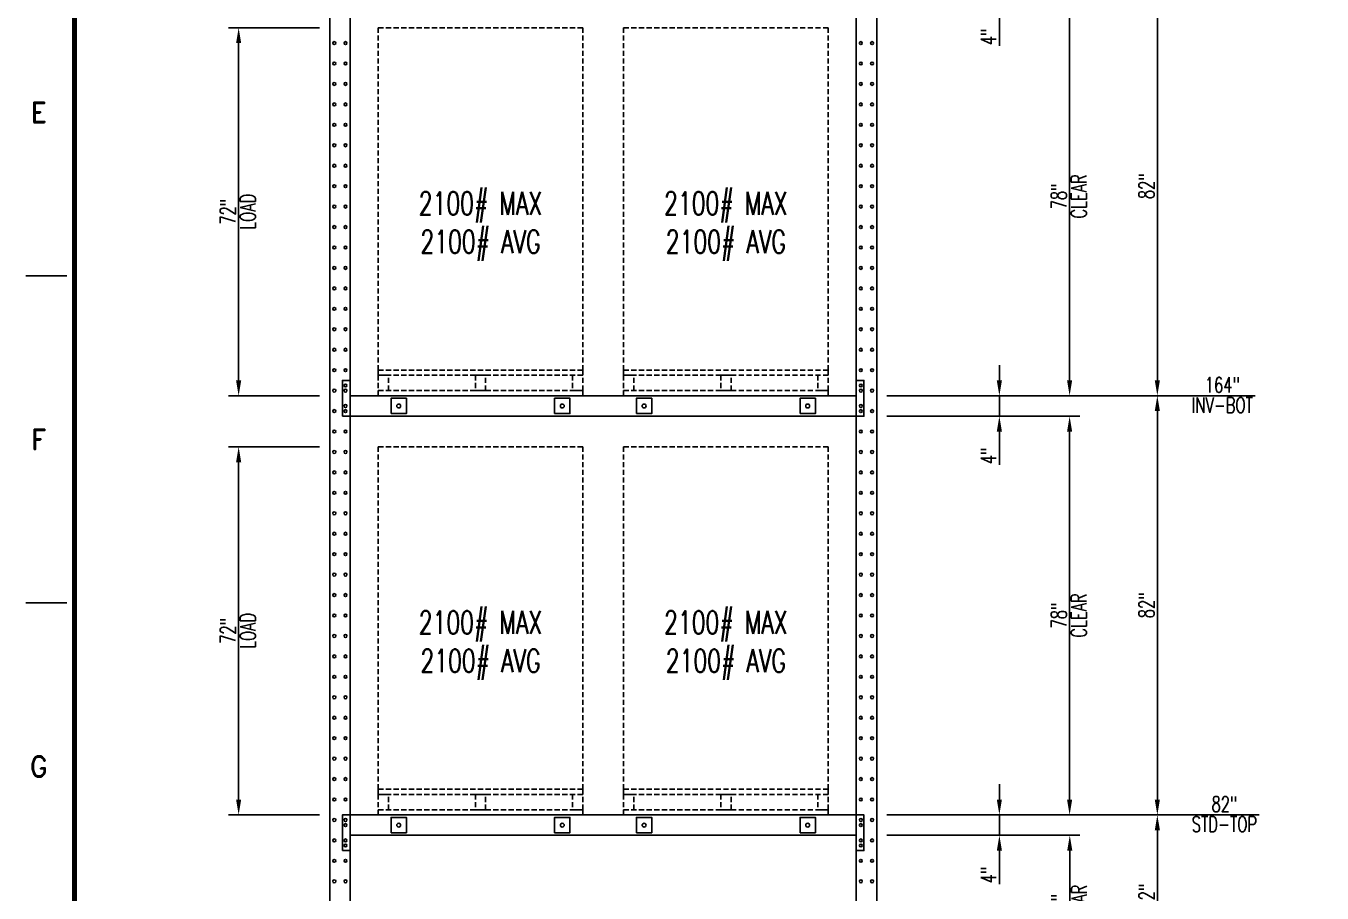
# Model space of a CAD drawing. Extents: x -224 to 820, y -160 to 534.
# Drawn here: x -224.4 to 29.2, y 66.7 to 236.4 of the extents above; entities that cross this region are included whole.
import ezdxf
from ezdxf.enums import TextEntityAlignment as Align

# ---------------------------------------------------------------- set-up
doc = ezdxf.new("R2010")
doc.units = 0
doc.header["$LTSCALE"] = 8
doc.header["$MEASUREMENT"] = 0
doc.linetypes.add('HIDDEN2', pattern=[0.1875, 0.125, -0.0625])
doc.layers.get('DEFPOINTS').update_dxf_attribs({"linetype": 'CONTINUOUS'})
for name, color, linetype in [('BORD', 15, 'CONTINUOUS'), ('RACKDIM', 7, 'CONTINUOUS'), ('RACKLOAD', 254, 'HIDDEN2'), ('RACKPALLET', 254, 'HIDDEN2'), ('RACKSHELF', 20, 'CONTINUOUS'), ('RACKUPRIGHT', 180, 'CONTINUOUS'), ('TEXTL', 3, 'CONTINUOUS')]:
    doc.layers.add(name, color=color, linetype=linetype)
doc.styles.add('2thirds', font='romans.shx', dxfattribs={"width": 0.7})
doc.styles.add('DCMARCH', font='stylu.ttf', dxfattribs={"width": 0.75, "oblique": 15})
doc.styles.add('ROMAND', font='ROMAND')
doc.styles.add('SIMPLEX', font='SIMPLEX')
doc.dimstyles.new('2tfrac16', dxfattribs={"dimscale": 32, "dimtxt": 0.0938, "dimasz": 0.0938, "dimexe": 0.0625, "dimexo": 0.0625, "dimgap": 0.01, "dimtad": 1, "dimdec": 4, "dimzin": 1, "dimdsep": 46, "dimlunit": 5, "dimtxsty": '2thirds', "dimcen": 0.09, "dimclrd": 256, "dimclre": 256, "dimclrt": 256, "dimadec": 0, "dimazin": 0, "dimtfac": 0.75, "dimtdec": 4, "dimtmove": 0, "dimatfit": 0, "dimfxl": 0, "dimfrac": 2, "dimtolj": 1, "dimtzin": 0, "dimarcsym": 0})

# ---------------------------------------------------------------- blocks, each defined once
blk = doc.blocks.new('*D7')
at = {"layer": 'DEFPOINTS', "color": 0}
for p in [(-57.97, 82), (-57.97, 78), (-33.97, 78)]:
    blk.add_point(p, dxfattribs=at)
at = {"layer": 'RACKDIM', "lineweight": -2}
for p, q in [((-33.97, 85), (-33.97, 88)), ((-55.97, 82), (-31.97, 82)), ((-33.97, 82), (-33.97, 78)), ((-55.97, 78), (-31.97, 78)), ((-33.97, 75), (-33.97, 68.46))]:
    blk.add_line(p, q, dxfattribs=at)
at = {"layer": 'RACKDIM'}
for points in [[(-34.47, 85), (-33.47, 85), (-33.97, 82)], [(-34.47, 75), (-33.47, 75), (-33.97, 78)]]:
    blk.add_solid(points, dxfattribs=at)
at = {"layer": 'RACKDIM', "insert": (-36.07, 70.23), "char_height": 3.002, "attachment_point": 5, "rotation": 89.9998, "style": '2thirds'}
blk.add_mtext('\\A1;4"', dxfattribs=at)
blk = doc.blocks.new('*D8')
at = {"layer": 'DEFPOINTS', "color": 0}
for p in [(-57.97, 82), (2.93, 82), (-160.97, 0)]:
    blk.add_point(p, dxfattribs=at)
at = {"layer": 'RACKDIM', "lineweight": -2}
for p, q in [((-55.97, 82), (-9.07, 82)), ((-9.07, 82), (-3.07, 82)), ((-3.07, 82), (16.86, 82))]:
    blk.add_line(p, q, dxfattribs=at)
at = {"layer": 'RACKDIM', "attachment_point": 5, "style": '2thirds'}
for s, insert, char_height in [('\\A1;82"', (10.06, 84.11), 3.002), ('\\A1;STD-TOP', (10.06, 80.18), 3.0016)]:
    blk.add_mtext(s, dxfattribs=dict(at, insert=insert, char_height=char_height))
blk = doc.blocks.new('*D9')
at = {"layer": 'DEFPOINTS', "color": 0}
for p in [(-182.78, 154), (-164.97, 154), (-164.97, 82)]:
    blk.add_point(p, dxfattribs=at)
at = {"layer": 'RACKDIM', "lineweight": -2}
for p, q in [((-166.97, 154), (-184.78, 154)), ((-182.78, 85), (-182.78, 151)), ((-166.97, 82), (-184.78, 82))]:
    blk.add_line(p, q, dxfattribs=at)
at = {"layer": 'RACKDIM'}
for points in [[(-183.28, 151), (-182.28, 151), (-182.78, 154)], [(-183.28, 85), (-182.28, 85), (-182.78, 82)]]:
    blk.add_solid(points, dxfattribs=at)
at = {"layer": 'RACKDIM', "char_height": 3.002, "attachment_point": 5, "rotation": 89.9998, "style": '2thirds'}
for s, insert in [('\\A1;72"', (-184.88, 118)), ('\\A1;LOAD', (-180.96, 118))]:
    blk.add_mtext(s, dxfattribs=dict(at, insert=insert))
blk = doc.blocks.new('*D10')
at = {"layer": 'DEFPOINTS', "color": 0}
for p in [(-57.97, 164), (-57.97, 160), (-33.97, 160)]:
    blk.add_point(p, dxfattribs=at)
at = {"layer": 'RACKDIM', "lineweight": -2}
for p, q in [((-33.97, 167), (-33.97, 170)), ((-55.97, 164), (-31.97, 164)), ((-33.97, 164), (-33.97, 160)), ((-55.97, 160), (-31.97, 160)), ((-33.97, 157), (-33.97, 150.46))]:
    blk.add_line(p, q, dxfattribs=at)
at = {"layer": 'RACKDIM'}
for points in [[(-34.47, 167), (-33.47, 167), (-33.97, 164)], [(-34.47, 157), (-33.47, 157), (-33.97, 160)]]:
    blk.add_solid(points, dxfattribs=at)
at = {"layer": 'RACKDIM', "insert": (-36.07, 152.23), "char_height": 3.002, "attachment_point": 5, "rotation": 89.9998, "style": '2thirds'}
blk.add_mtext('\\A1;4"', dxfattribs=at)
blk = doc.blocks.new('*D11')
at = {"layer": 'DEFPOINTS', "color": 0}
for p in [(-57.97, 160), (-57.97, 82), (-20.23, 82)]:
    blk.add_point(p, dxfattribs=at)
at = {"layer": 'RACKDIM', "lineweight": -2}
for p, q in [((-55.97, 160), (-18.23, 160)), ((-20.23, 157), (-20.23, 85)), ((-55.97, 82), (-18.23, 82))]:
    blk.add_line(p, q, dxfattribs=at)
at = {"layer": 'RACKDIM'}
for points in [[(-20.73, 157), (-19.73, 157), (-20.23, 160)], [(-20.73, 85), (-19.73, 85), (-20.23, 82)]]:
    blk.add_solid(points, dxfattribs=at)
at = {"layer": 'RACKDIM', "char_height": 3.002, "attachment_point": 5, "rotation": 89.9998, "style": '2thirds'}
for s, insert in [('\\A1;CLEAR', (-18.41, 121)), ('\\A1;78"', (-22.33, 121))]:
    blk.add_mtext(s, dxfattribs=dict(at, insert=insert))
blk = doc.blocks.new('*D12')
at = {"layer": 'DEFPOINTS', "color": 0}
for p in [(-57.97, 164), (-57.97, 82), (-3.07, 82)]:
    blk.add_point(p, dxfattribs=at)
at = {"layer": 'RACKDIM', "lineweight": -2}
for p, q in [((-55.97, 164), (-1.07, 164)), ((-3.07, 161), (-3.07, 85)), ((-55.97, 82), (-1.07, 82))]:
    blk.add_line(p, q, dxfattribs=at)
at = {"layer": 'RACKDIM'}
for points in [[(-3.57, 161), (-2.57, 161), (-3.07, 164)], [(-3.57, 85), (-2.57, 85), (-3.07, 82)]]:
    blk.add_solid(points, dxfattribs=at)
at = {"layer": 'RACKDIM', "insert": (-5.18, 123), "char_height": 3.002, "attachment_point": 5, "rotation": 89.9998, "style": '2thirds'}
blk.add_mtext('\\A1;82"', dxfattribs=at)
blk = doc.blocks.new('*D13')
at = {"layer": 'DEFPOINTS', "color": 0}
for p in [(-57.97, 164), (2.93, 164), (-160.97, 0)]:
    blk.add_point(p, dxfattribs=at)
at = {"layer": 'RACKDIM', "lineweight": -2}
blk.add_line((-55.97, 164), (16.06, 164), dxfattribs=at)
at = {"layer": 'RACKDIM', "attachment_point": 5, "style": '2thirds'}
for s, insert, char_height in [('\\A1;164"', (9.65, 166.11), 3.002), ('\\A1;INV-BOT', (9.65, 162.18), 3.0016)]:
    blk.add_mtext(s, dxfattribs=dict(at, insert=insert, char_height=char_height))
blk = doc.blocks.new('*D14')
at = {"layer": 'DEFPOINTS', "color": 0}
for p in [(-182.78, 236), (-164.97, 236), (-164.97, 164)]:
    blk.add_point(p, dxfattribs=at)
at = {"layer": 'RACKDIM', "lineweight": -2}
for p, q in [((-166.97, 236), (-184.78, 236)), ((-182.78, 167), (-182.78, 233)), ((-166.97, 164), (-184.78, 164))]:
    blk.add_line(p, q, dxfattribs=at)
at = {"layer": 'RACKDIM'}
for points in [[(-183.28, 233), (-182.28, 233), (-182.78, 236)], [(-183.28, 167), (-182.28, 167), (-182.78, 164)]]:
    blk.add_solid(points, dxfattribs=at)
at = {"layer": 'RACKDIM', "char_height": 3.002, "attachment_point": 5, "rotation": 89.9998, "style": '2thirds'}
for s, insert in [('\\A1;LOAD', (-180.96, 200)), ('\\A1;72"', (-184.88, 200))]:
    blk.add_mtext(s, dxfattribs=dict(at, insert=insert))
blk = doc.blocks.new('*D15')
at = {"layer": 'DEFPOINTS', "color": 0}
for p in [(-57.97, 246), (-57.97, 242), (-33.97, 242)]:
    blk.add_point(p, dxfattribs=at)
at = {"layer": 'RACKDIM', "lineweight": -2}
for p, q in [((-33.97, 249), (-33.97, 252)), ((-55.97, 246), (-31.97, 246)), ((-33.97, 246), (-33.97, 242)), ((-55.97, 242), (-31.97, 242)), ((-33.97, 239), (-33.97, 232.46))]:
    blk.add_line(p, q, dxfattribs=at)
at = {"layer": 'RACKDIM'}
for points in [[(-34.47, 249), (-33.47, 249), (-33.97, 246)], [(-34.47, 239), (-33.47, 239), (-33.97, 242)]]:
    blk.add_solid(points, dxfattribs=at)
at = {"layer": 'RACKDIM', "insert": (-36.07, 234.23), "char_height": 3.002, "attachment_point": 5, "rotation": 89.9998, "style": '2thirds'}
blk.add_mtext('\\A1;4"', dxfattribs=at)
blk = doc.blocks.new('*D16')
at = {"layer": 'DEFPOINTS', "color": 0}
for p in [(-57.97, 242), (-57.97, 164), (-20.23, 164)]:
    blk.add_point(p, dxfattribs=at)
at = {"layer": 'RACKDIM', "lineweight": -2}
for p, q in [((-55.97, 242), (-18.23, 242)), ((-20.23, 239), (-20.23, 167)), ((-55.97, 164), (-18.23, 164))]:
    blk.add_line(p, q, dxfattribs=at)
at = {"layer": 'RACKDIM'}
for points in [[(-20.73, 239), (-19.73, 239), (-20.23, 242)], [(-20.73, 167), (-19.73, 167), (-20.23, 164)]]:
    blk.add_solid(points, dxfattribs=at)
at = {"layer": 'RACKDIM', "char_height": 3.002, "attachment_point": 5, "rotation": 89.9998, "style": '2thirds'}
for s, insert in [('\\A1;CLEAR', (-18.41, 203)), ('\\A1;78"', (-22.33, 203))]:
    blk.add_mtext(s, dxfattribs=dict(at, insert=insert))
blk = doc.blocks.new('*D17')
at = {"layer": 'DEFPOINTS', "color": 0}
for p in [(-57.97, 246), (-57.97, 164), (-3.07, 164)]:
    blk.add_point(p, dxfattribs=at)
at = {"layer": 'RACKDIM', "lineweight": -2}
for p, q in [((-55.97, 246), (-1.07, 246)), ((-3.07, 243), (-3.07, 167)), ((-55.97, 164), (-1.07, 164))]:
    blk.add_line(p, q, dxfattribs=at)
at = {"layer": 'RACKDIM'}
for points in [[(-3.57, 243), (-2.57, 243), (-3.07, 246)], [(-3.57, 167), (-2.57, 167), (-3.07, 164)]]:
    blk.add_solid(points, dxfattribs=at)
at = {"layer": 'RACKDIM', "insert": (-5.18, 205), "char_height": 3.002, "attachment_point": 5, "rotation": 89.9998, "style": '2thirds'}
blk.add_mtext('\\A1;82"', dxfattribs=at)
blk = doc.blocks.new('*D18')
at = {"layer": 'DEFPOINTS', "color": 0}
for p in [(-57.97, 246), (2.93, 246), (-160.97, 0)]:
    blk.add_point(p, dxfattribs=at)
at = {"layer": 'RACKDIM', "lineweight": -2}
blk.add_line((-55.97, 246), (16.86, 246), dxfattribs=at)
at = {"layer": 'RACKDIM', "attachment_point": 5, "style": '2thirds'}
for s, insert, char_height in [('\\A1;246"', (10.06, 248.11), 3.002), ('\\A1;STD-TOP', (10.06, 244.18), 3.0016)]:
    blk.add_mtext(s, dxfattribs=dict(at, insert=insert, char_height=char_height))
blk = doc.blocks.new('*D23')
at = {"layer": 'DEFPOINTS', "color": 0}
for p in [(-57.97, 328), (2.93, 328), (-160.97, 0)]:
    blk.add_point(p, dxfattribs=at)
at = {"layer": 'RACKDIM', "lineweight": -2}
for p, q in [((-55.97, 328), (-9.07, 328)), ((-9.07, 328), (-3.07, 328)), ((-3.07, 328), (16.06, 328))]:
    blk.add_line(p, q, dxfattribs=at)
at = {"layer": 'RACKDIM', "attachment_point": 5, "style": '2thirds'}
for s, insert, char_height in [('\\A1;328"', (9.65, 330.11), 3.002), ('\\A1;INV-BOT', (9.65, 326.18), 3.0016)]:
    blk.add_mtext(s, dxfattribs=dict(at, insert=insert, char_height=char_height))
blk = doc.blocks.new('*D28')
at = {"layer": 'DEFPOINTS', "color": 0}
for p in [(-57.97, 410), (2.93, 410), (-160.97, 0)]:
    blk.add_point(p, dxfattribs=at)
at = {"layer": 'RACKDIM', "lineweight": -2}
for p, q in [((-55.97, 410), (-9.07, 410)), ((-9.07, 410), (-3.07, 410)), ((-3.07, 410), (16.86, 410))]:
    blk.add_line(p, q, dxfattribs=at)
at = {"layer": 'RACKDIM', "attachment_point": 5, "style": '2thirds'}
for s, insert, char_height in [('\\A1;410"', (10.06, 412.11), 3.002), ('\\A1;STD-TOP', (10.06, 408.18), 3.0016)]:
    blk.add_mtext(s, dxfattribs=dict(at, insert=insert, char_height=char_height))
blk = doc.blocks.new('*D35')
at = {"layer": 'DEFPOINTS', "color": 0}
for p in [(-188.78, 482), (-164.97, 482), (-160.97, 0)]:
    blk.add_point(p, dxfattribs=at)
at = {"layer": 'RACKDIM', "lineweight": -2}
blk.add_line((-166.97, 482), (-204.51, 482), dxfattribs=at)
at = {"layer": 'RACKDIM', "char_height": 3.002, "attachment_point": 5, "style": '2thirds'}
for s, insert in [('\\A1;482"', (-196.8, 484.11)), ('\\A1;TOP OF\\PTOP LOAD', (-196.8, 477.68))]:
    blk.add_mtext(s, dxfattribs=dict(at, insert=insert))
blk = doc.blocks.new('sbord_d')
at = {"layer": 'BORD'}
for p, q in [((-0.0625, 10), (-0.3125, 10)), ((-0.0625, 8), (-0.3125, 8))]:
    blk.add_line(p, q, dxfattribs=at)
at = {"layer": 'BORD', "const_width": 0.0313}
blk.add_lwpolyline([(-0.0156, -0.0156), (32.0156, -0.0156), (32.0156, 20.0156), (-0.0156, 20.0156)], close=True, dxfattribs=at)
at = {"layer": 'BORD', "style": 'ROMAND'}
for s, p in [('E', (-0.2344, 11)), ('F', (-0.2344, 9)), ('G', (-0.2344, 7))]:
    blk.add_text(s, height=0.125, dxfattribs=at).set_placement(p, align=Align.MIDDLE)
at = {"layer": 'TEXTL', "flags": 8}
for tag, height, style, p in [('TITLE1', 0.1562, 'SIMPLEX', (30.2656, 2.776)), ('TITLE2', 0.1562, 'SIMPLEX', (30.2656, 2.4427)), ('CHK', 0.0938, 'SIMPLEX', (29.8281, 0.8828)), ('APP', 0.0938, 'SIMPLEX', (30.7031, 0.8828)), ('JOB#', 0.125, 'ROMAND', (30.1198, 0.1328)), ('SHT', 0.125, 'ROMAND', (31.1927, 0.1328)), ('REV', 0.125, 'ROMAND', (31.7891, 0.1328))]:
    blk.add_attdef(tag, text='', height=height, dxfattribs=dict(at, style=style)).set_placement(p, align=Align.MIDDLE)
at = {"layer": 'TEXTL', "style": 'SIMPLEX', "flags": 8}
for tag, height, p in [('CUSTOMER', 0.1562, (30.2656, 1.6968)), ('LOCATION', 0.125, (30.2656, 1.3635)), ('REVC', 0.0781, (20.2594, 0.9448)), ('CCHK', 0.0781, (27.2554, 0.9434)), ('REVB', 0.0781, (20.2594, 0.6948)), ('BCHK', 0.0781, (27.2554, 0.6834)), ('REVA', 0.0781, (20.2594, 0.4448)), ('ACHK', 0.0781, (27.2554, 0.4434))]:
    blk.add_attdef(tag, text='', height=height, dxfattribs=at).set_placement(p, align=Align.CENTER)
at = {"layer": 'TEXTL', "flags": 8}
for tag, p, height, style in [('REVCDESC', (20.6253, 0.9434), 0.0781, 'SIMPLEX'), ('REVBDESC', (20.6253, 0.6834), 0.0781, 'SIMPLEX'), ('REVADESC', (20.6253, 0.4434), 0.0781, 'SIMPLEX'), ('DWG#', (30.0549, -0.5661), 0.0938, 'ROMAND')]:
    blk.add_attdef(tag, p, '', height=height, dxfattribs=dict(at, style=style))
at = {"layer": 'TEXTL', "style": 'DCMARCH', "oblique": 15, "width": 0.75, "flags": 8}
for tag, p in [('CBY', (26.7554, 0.9434)), ('BBY', (26.7554, 0.6834)), ('ABY', (26.7554, 0.4434))]:
    blk.add_attdef(tag, text='', height=0.0781, dxfattribs=at).set_placement(p, align=Align.CENTER)
at = {"layer": 'TEXTL', "style": 'SIMPLEX', "flags": 8}
for tag, height, width, p, p2 in [('CAPP', 0.0781, 1.292308, (27.5883, 0.9437), (27.9633, 0.9437)), ('CDT', 0.0781, 1.866, (28.0712, 0.9434), (28.46, 0.9434)), ('SCALE', 0.0938, 1.702732, (31.2344, 0.8374), (31.9413, 0.8374)), ('BAPP', 0.0781, 1.292308, (27.5883, 0.6834), (27.9633, 0.6834)), ('BDT', 0.0781, 1.866, (28.0712, 0.6831), (28.46, 0.6831)), ('DATE', 0.0938, 2.134634, (28.6094, 0.4624), (29.3146, 0.4624)), ('CHKDT', 0.0938, 1.555556, (29.4844, 0.4624), (30.1719, 0.4624)), ('APPDT', 0.0938, 1.555556, (30.3594, 0.4624), (31.0469, 0.4624)), ('PLOT#', 0.0938, 8.555556, (31.2344, 0.4624), (31.9219, 0.4624)), ('AAPP', 0.0781, 1.275949, (27.5881, 0.4434), (27.9631, 0.4434)), ('ADT', 0.0781, 1.833263, (28.0712, 0.4434), (28.46, 0.4434))]:
    blk.add_attdef(tag, text='', height=height, dxfattribs=dict(at, width=width)).set_placement(p, p2, align=Align.FIT)
at = {"layer": 'TEXTL', "style": 'DCMARCH', "oblique": 15, "width": 0.75, "flags": 8}
blk.add_attdef('DRBY', (28.5931, 0.8208), '', height=0.125, dxfattribs=at)
blk = doc.blocks.new('*D100')
at = {"layer": 'DEFPOINTS', "color": 0}
for p in [(-55.97, 78), (-55.97, 50), (-20.2, 50)]:
    blk.add_point(p, dxfattribs=at)
at = {"layer": 'RACKDIM', "lineweight": -2}
for p, q in [((-53.97, 78), (-18.2, 78)), ((-20.2, 75), (-20.2, 53)), ((-53.97, 50), (-18.2, 50))]:
    blk.add_line(p, q, dxfattribs=at)
at = {"layer": 'RACKDIM'}
for points in [[(-20.7, 75), (-19.7, 75), (-20.2, 78)], [(-20.7, 53), (-19.7, 53), (-20.2, 50)]]:
    blk.add_solid(points, dxfattribs=at)
at = {"layer": 'RACKDIM', "char_height": 3.002, "attachment_point": 5, "rotation": 90, "style": '2thirds'}
for s, insert in [('\\A1;28"', (-22.31, 64)), ('\\A1;CLEAR', (-18.38, 64))]:
    blk.add_mtext(s, dxfattribs=dict(at, insert=insert))
blk = doc.blocks.new('*D105')
at = {"layer": 'DEFPOINTS', "color": 0}
for p in [(-55.97, 82), (-3.07, 82), (-55.97, 50)]:
    blk.add_point(p, dxfattribs=at)
at = {"layer": 'RACKDIM', "lineweight": -2}
for p, q in [((-53.97, 82), (-1.07, 82)), ((-3.07, 53), (-3.07, 79)), ((-53.97, 50), (-1.07, 50))]:
    blk.add_line(p, q, dxfattribs=at)
at = {"layer": 'RACKDIM'}
for points in [[(-3.57, 79), (-2.57, 79), (-3.07, 82)], [(-3.57, 53), (-2.57, 53), (-3.07, 50)]]:
    blk.add_solid(points, dxfattribs=at)
at = {"layer": 'RACKDIM', "insert": (-5.18, 66), "char_height": 3.002, "attachment_point": 5, "rotation": 90, "style": '2thirds'}
blk.add_mtext('\\A1;32"', dxfattribs=at)

msp = doc.modelspace()

# ---------------------------------------------------------------- linework, layer by layer
at = {"layer": 'RACKLOAD'}
for points in [[(-155.46641, 169), (-115.46641, 169), (-115.46641, 236), (-155.46641, 236), (-155.46641, 169)], [(-107.46641, 169), (-67.46641, 169), (-67.46641, 236), (-107.46641, 236), (-107.46641, 169)], [(-155.46641, 87), (-115.46641, 87), (-115.46641, 154), (-155.46641, 154), (-155.46641, 87)], [(-107.46641, 87), (-67.46641, 87), (-67.46641, 154), (-107.46641, 154), (-107.46641, 87)]]:
    msp.add_lwpolyline(points, dxfattribs=at)
at = {"layer": 'RACKPALLET'}
for points in [[(-155.46641, 168), (-115.46641, 168), (-115.46641, 169), (-155.46641, 169), (-155.46641, 168)], [(-155.46641, 165), (-153.46641, 165), (-153.46641, 168), (-155.46641, 168), (-155.46641, 165)], [(-136.46641, 165), (-134.46641, 165), (-134.46641, 168), (-136.46641, 168), (-136.46641, 165)], [(-117.46641, 165), (-115.46641, 165), (-115.46641, 168), (-117.46641, 168), (-117.46641, 165)], [(-107.46641, 168), (-67.46641, 168), (-67.46641, 169), (-107.46641, 169), (-107.46641, 168)], [(-107.46641, 165), (-105.46641, 165), (-105.46641, 168), (-107.46641, 168), (-107.46641, 165)], [(-88.46641, 165), (-86.46641, 165), (-86.46641, 168), (-88.46641, 168), (-88.46641, 165)], [(-69.46641, 165), (-67.46641, 165), (-67.46641, 168), (-69.46641, 168), (-69.46641, 165)], [(-155.46641, 164), (-115.46641, 164), (-115.46641, 165), (-155.46641, 165), (-155.46641, 164)], [(-107.46641, 164), (-67.46641, 164), (-67.46641, 165), (-107.46641, 165), (-107.46641, 164)], [(-155.46641, 86), (-115.46641, 86), (-115.46641, 87), (-155.46641, 87), (-155.46641, 86)], [(-107.46641, 86), (-67.46641, 86), (-67.46641, 87), (-107.46641, 87), (-107.46641, 86)], [(-155.46641, 83), (-153.46641, 83), (-153.46641, 86), (-155.46641, 86), (-155.46641, 83)], [(-136.46641, 83), (-134.46641, 83), (-134.46641, 86), (-136.46641, 86), (-136.46641, 83)], [(-117.46641, 83), (-115.46641, 83), (-115.46641, 86), (-117.46641, 86), (-117.46641, 83)], [(-107.46641, 83), (-105.46641, 83), (-105.46641, 86), (-107.46641, 86), (-107.46641, 83)], [(-88.46641, 83), (-86.46641, 83), (-86.46641, 86), (-88.46641, 86), (-88.46641, 83)], [(-69.46641, 83), (-67.46641, 83), (-67.46641, 86), (-69.46641, 86), (-69.46641, 83)], [(-155.46641, 82), (-115.46641, 82), (-115.46641, 83), (-155.46641, 83), (-155.46641, 82)], [(-107.46641, 82), (-67.46641, 82), (-67.46641, 83), (-107.46641, 83), (-107.46641, 82)]]:
    msp.add_lwpolyline(points, dxfattribs=at)
at = {"layer": 'RACKSHELF'}
for points in [[(-162.46641, 160), (-160.96641, 160), (-160.96641, 167), (-162.46641, 167), (-162.46641, 160)], [(-61.96641, 160), (-60.46641, 160), (-60.46641, 167), (-61.96641, 167), (-61.96641, 160)], [(-160.96641, 160), (-61.96641, 160), (-61.96641, 164), (-160.96641, 164), (-160.96641, 160)], [(-152.96641, 160.5), (-149.96641, 160.5), (-149.96641, 163.5), (-152.96641, 163.5), (-152.96641, 160.5)], [(-120.96641, 160.5), (-117.96641, 160.5), (-117.96641, 163.5), (-120.96641, 163.5), (-120.96641, 160.5)], [(-104.96641, 160.5), (-101.96641, 160.5), (-101.96641, 163.5), (-104.96641, 163.5), (-104.96641, 160.5)], [(-72.96641, 160.5), (-69.96641, 160.5), (-69.96641, 163.5), (-72.96641, 163.5), (-72.96641, 160.5)], [(-162.46641, 75), (-160.96641, 75), (-160.96641, 82), (-162.46641, 82), (-162.46641, 75)], [(-160.96641, 78), (-61.96641, 78), (-61.96641, 82), (-160.96641, 82), (-160.96641, 78)], [(-152.96641, 78.5), (-149.96641, 78.5), (-149.96641, 81.5), (-152.96641, 81.5), (-152.96641, 78.5)], [(-120.96641, 78.5), (-117.96641, 78.5), (-117.96641, 81.5), (-120.96641, 81.5), (-120.96641, 78.5)], [(-104.96641, 78.5), (-101.96641, 78.5), (-101.96641, 81.5), (-104.96641, 81.5), (-104.96641, 78.5)], [(-72.96641, 78.5), (-69.96641, 78.5), (-69.96641, 81.5), (-72.96641, 81.5), (-72.96641, 78.5)], [(-61.96641, 75), (-60.46641, 75), (-60.46641, 82), (-61.96641, 82), (-61.96641, 75)]]:
    msp.add_lwpolyline(points, dxfattribs=at)
for centre, radius in [((-161.87266, 166), 0.28125), ((-161.87266, 165), 0.28125), ((-61.06016, 166), 0.28125), ((-61.06016, 165), 0.28125), ((-161.87266, 162), 0.28125), ((-151.46641, 162), 0.375), ((-119.46641, 162), 0.375), ((-103.46641, 162), 0.375), ((-71.46641, 162), 0.375), ((-61.06016, 162), 0.28125), ((-161.87266, 161), 0.28125), ((-61.06016, 161), 0.28125), ((-161.87266, 81), 0.28125), ((-61.06016, 81), 0.28125), ((-161.87266, 80), 0.28125), ((-151.46641, 80), 0.375), ((-119.46641, 80), 0.375), ((-103.46641, 80), 0.375), ((-71.46641, 80), 0.375), ((-61.06016, 80), 0.28125), ((-161.87266, 77), 0.28125), ((-161.87266, 76), 0.28125), ((-61.06016, 77), 0.28125), ((-61.06016, 76), 0.28125)]:
    msp.add_circle(centre, radius, dxfattribs=at)
at = {"layer": 'RACKUPRIGHT'}
for points in [[(-164.96641, 0.5), (-160.96641, 0.5), (-160.96641, 410), (-164.96641, 410), (-164.96641, 0.5)], [(-61.96641, 0.5), (-57.96641, 0.5), (-57.96641, 410), (-61.96641, 410), (-61.96641, 0.5)]]:
    msp.add_lwpolyline(points, dxfattribs=at)
for centre in [(-164.06016, 233), (-161.87266, 233), (-61.06016, 233), (-58.87266, 233), (-164.06016, 229), (-161.87266, 229), (-61.06016, 229), (-58.87266, 229), (-164.06016, 225), (-161.87266, 225), (-61.06016, 225), (-58.87266, 225), (-164.06016, 221), (-161.87266, 221), (-61.06016, 221), (-58.87266, 221), (-164.06016, 217), (-161.87266, 217), (-61.06016, 217), (-58.87266, 217), (-164.06016, 213), (-161.87266, 213), (-61.06016, 213), (-58.87266, 213), (-164.06016, 209), (-161.87266, 209), (-61.06016, 209), (-58.87266, 209), (-164.06016, 205), (-161.87266, 205), (-61.06016, 205), (-58.87266, 205), (-164.06016, 201), (-161.87266, 201), (-61.06016, 201), (-58.87266, 201), (-164.06016, 197), (-161.87266, 197), (-61.06016, 197), (-58.87266, 197), (-164.06016, 193), (-161.87266, 193), (-61.06016, 193), (-58.87266, 193), (-164.06016, 189), (-161.87266, 189), (-61.06016, 189), (-58.87266, 189), (-164.06016, 185), (-161.87266, 185), (-61.06016, 185), (-58.87266, 185), (-164.06016, 181), (-161.87266, 181), (-61.06016, 181), (-58.87266, 181), (-164.06016, 177), (-161.87266, 177), (-61.06016, 177), (-58.87266, 177), (-164.06016, 173), (-161.87266, 173), (-61.06016, 173), (-58.87266, 173), (-164.06016, 169), (-161.87266, 169), (-61.06016, 169), (-58.87266, 169), (-164.06016, 165), (-161.87266, 165), (-61.06016, 165), (-58.87266, 165), (-164.06016, 161), (-161.87266, 161), (-61.06016, 161), (-58.87266, 161), (-164.06016, 157), (-161.87266, 157), (-61.06016, 157), (-58.87266, 157), (-164.06016, 153), (-161.87266, 153), (-61.06016, 153), (-58.87266, 153), (-164.06016, 149), (-161.87266, 149), (-61.06016, 149), (-58.87266, 149), (-164.06016, 145), (-161.87266, 145), (-61.06016, 145), (-58.87266, 145), (-164.06016, 141), (-161.87266, 141), (-61.06016, 141), (-58.87266, 141), (-164.06016, 137), (-161.87266, 137), (-61.06016, 137), (-58.87266, 137), (-164.06016, 133), (-161.87266, 133), (-61.06016, 133), (-58.87266, 133), (-164.06016, 129), (-161.87266, 129), (-61.06016, 129), (-58.87266, 129), (-164.06016, 125), (-161.87266, 125), (-61.06016, 125), (-58.87266, 125), (-164.06016, 121), (-161.87266, 121), (-61.06016, 121), (-58.87266, 121), (-164.06016, 117), (-161.87266, 117), (-61.06016, 117), (-58.87266, 117), (-164.06016, 113), (-161.87266, 113), (-61.06016, 113), (-58.87266, 113), (-164.06016, 109), (-161.87266, 109), (-61.06016, 109), (-58.87266, 109), (-164.06016, 105), (-161.87266, 105), (-61.06016, 105), (-58.87266, 105), (-164.06016, 101), (-161.87266, 101), (-61.06016, 101), (-58.87266, 101), (-164.06016, 97), (-161.87266, 97), (-61.06016, 97), (-58.87266, 97), (-164.06016, 93), (-161.87266, 93), (-61.06016, 93), (-58.87266, 93), (-164.06016, 89), (-161.87266, 89), (-61.06016, 89), (-58.87266, 89), (-164.06016, 85), (-161.87266, 85), (-61.06016, 85), (-58.87266, 85), (-164.06016, 81), (-161.87266, 81), (-61.06016, 81), (-58.87266, 81), (-164.06016, 77), (-161.87266, 77), (-61.06016, 77), (-58.87266, 77), (-164.06016, 73), (-161.87266, 73), (-61.06016, 73), (-58.87266, 73), (-164.06016, 69), (-161.87266, 69), (-61.06016, 69), (-58.87266, 69)]:
    msp.add_circle(centre, 0.28125, dxfattribs=at)

# ---------------------------------------------------------------- block references
at = {"layer": 'RACKLOAD', "xscale": 32, "yscale": 32, "zscale": 32}
msp.add_blockref('sbord_d', (-214.38835, -132.54267), dxfattribs=at)

# ---------------------------------------------------------------- texts
at = {"layer": 'RACKLOAD', "char_height": 4.5, "width": 40, "attachment_point": 5, "style": '2thirds'}
for insert in [(-135.46641, 197.14286), (-87.46641, 197.14286), (-135.46641, 115.14286), (-87.46641, 115.14286)]:
    msp.add_mtext('2100# MAX 2100# AVG', dxfattribs=dict(at, insert=insert))

# ---------------------------------------------------------------- dimensions: what is measured, and where the dimension line sits
at = {"layer": 'RACKDIM'}
for feature_location, offset, text, picture, middle in [((-164.96641, 482), (-23.8106, 0), '<>\\XTOP OF\\PTOP LOAD', '*D35', (-196.80112, 482)), ((-57.96641, 410), (60.8979, -0.0002), '<>\\XSTD-TOP', '*D28', (10.05511, 409.9998)), ((-57.96641, 328), (60.8979, -0.0002), '<>\\XINV-BOT', '*D23', (9.6549, 327.9998)), ((-57.96641, 246), (60.89788, 0), '<>\\XSTD-TOP', '*D18', (10.0551, 246)), ((-57.96641, 164), (60.89788, 0), '<>\\XINV-BOT', '*D13', (9.65488, 164)), ((-57.96641, 82), (60.8979, -0.0002), '<>\\XSTD-TOP', '*D8', (10.05511, 81.9998))]:
    dim = msp.add_ordinate_dim(feature_location=feature_location, offset=offset, dtype=0, origin=(-160.96641, 0), text=text, dimstyle='2tfrac16', override={"dimpost": '"'}, dxfattribs=at)
    dim.commit()
    dim.dimension.update_dxf_attribs({"geometry": picture, "text_midpoint": middle})
for base, p1, p2, angle, picture, middle in [((-33.96643, 241.99991), (-57.96641, 246), (-57.96641, 242), 269.9997895, '*D15', (-36.07312, 234.22595)), ((-3.06883, 163.9998), (-57.96641, 246), (-57.96641, 164), 269.9997895, '*D17', (-5.17535, 204.99981)), ((-33.96643, 159.99991), (-57.96641, 164), (-57.96641, 160), 269.9997895, '*D10', (-36.07312, 152.22595)), ((-3.06883, 81.9998), (-57.96641, 164), (-57.96641, 82), 269.9997895, '*D12', (-5.17535, 122.99981)), ((-33.96643, 77.99991), (-57.96641, 82), (-57.96641, 78), 269.9997895, '*D7', (-36.07312, 70.22595)), ((-3.06903, 82), (-55.96641, 49.99894), (-55.96641, 82), 90, '*D105', (-5.1757, 65.99947))]:
    dim = msp.add_linear_dim(base=base, p1=p1, p2=p2, angle=angle, dimstyle='2tfrac16', override={"dimpost": '"'}, dxfattribs=at)
    dim.commit()
    dim.dimension.update_dxf_attribs({"geometry": picture, "text_midpoint": middle})
for base, p1, p2, angle, text, picture, middle in [((-20.22798, 163.99986), (-57.96641, 242), (-57.96641, 164), 269.9997895, '<>\\XCLEAR', '*D16', (-20.22784, 202.99986)), ((-182.77675, 236.00007), (-164.96641, 164), (-164.96641, 236), 269.9997895, '<>\\XLOAD', '*D14', (-182.77688, 200.00007)), ((-20.22798, 81.99986), (-57.96641, 160), (-57.96641, 82), 269.9997895, '<>\\XCLEAR', '*D11', (-20.22784, 120.99986)), ((-182.77675, 154.00007), (-164.96641, 82), (-164.96641, 154), 269.9997895, '<>\\XLOAD', '*D9', (-182.77688, 118.00007)), ((-20.20441, 49.998936), (-55.966411, 77.999993), (-55.966411, 49.998936), 90, '<>\\XCLEAR', '*D100', (-20.20441, 63.999464))]:
    dim = msp.add_linear_dim(base=base, p1=p1, p2=p2, angle=angle, text=text, dimstyle='2tfrac16', override={"dimpost": '"'}, dxfattribs=at)
    dim.commit()
    dim.dimension.update_dxf_attribs({"geometry": picture, "text_midpoint": middle})

doc.saveas('drawing.dxf')
